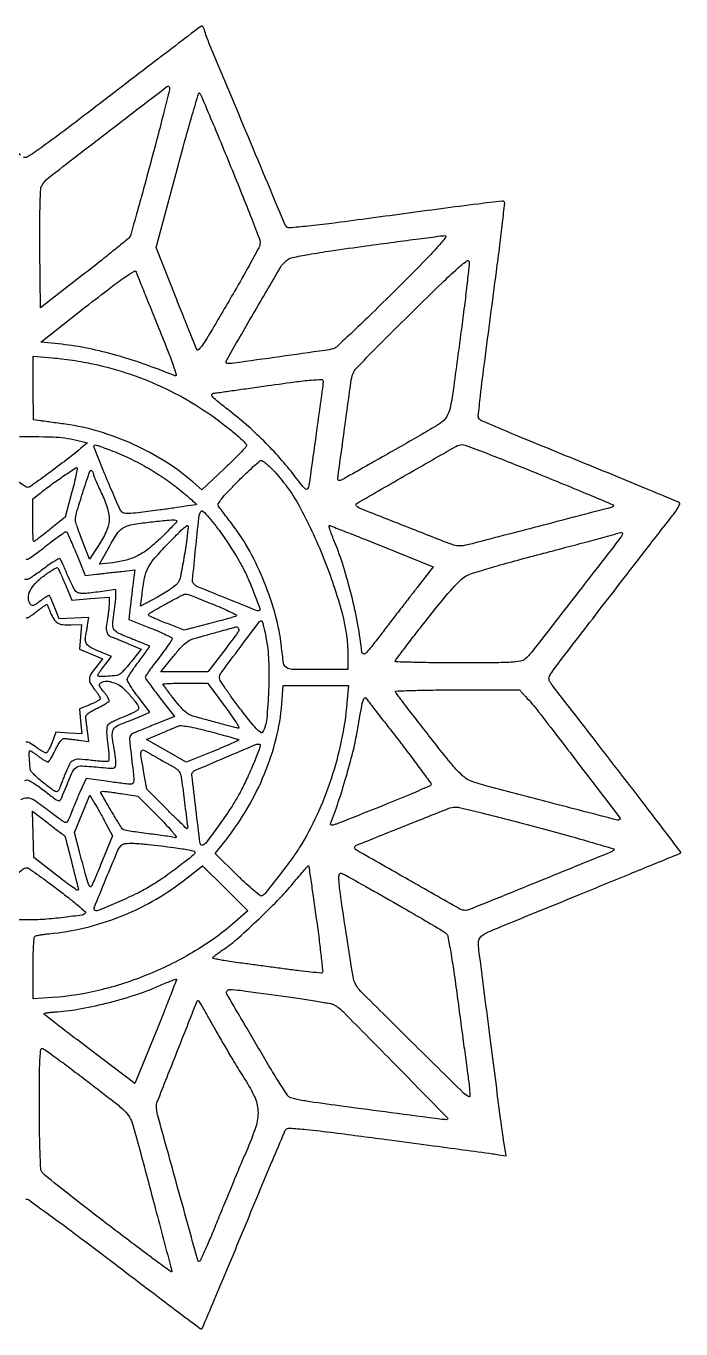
# Model space of a CAD drawing. Extents: x 6 to 587, y 136 to 715.
# Drawn here: x 296 to 587, y 136 to 715 of the extents above; entities that cross this region are included whole.
import ezdxf

# ---------------------------------------------------------------- set-up
doc = ezdxf.new("R2010")
doc.units = 0

msp = doc.modelspace()

# ---------------------------------------------------------------- linework, layer by layer
for points in [[(295.980878, 193.668372, -0.218026), (297.075966, 193.450477, -0.000762), (308.181153, 185.399918, -0.003836), (320.748632, 176.111781, -0.002373), (335.380493, 165.014376, 0.000775), (349.951046, 153.889943, 0.001272), (362.324451, 144.522973, 0.000107), (373.437814, 136.158031, 0.162664), (373.910719, 136, 0.3004), (374.276652, 136.24166, 0.00017), (379.634884, 148.804183, 0.001976), (385.56536, 162.87545, 0.001194), (392.484849, 179.588709, -0.000866), (399.431175, 196.397984, -0.00137), (405.451034, 210.782713, -0.0003), (410.780307, 223.398758, -0.060868), (411.454623, 224.571385, -0.255071), (412.974025, 225.264265, -0.00682), (420.565097, 224.615325, -0.007169), (432.74746, 223.229649, -0.00104), (457.5, 220.0017, -0.000288), (474.989891, 217.673603, -0.000429), (490.276837, 215.616424, -0.000177), (503.375988, 213.837485, -0.009288), (505.889231, 213.447591), (509.278462, 212.857134), (508.675764, 216.678567, -0.006788), (506.831912, 229.498151, -0.000481), (502.206973, 265.343784, -0.000129), (497.223525, 304.342305, -0.031721), (497, 307.862101, -0.148698), (497.564013, 309.716671, -0.111208), (499.12293, 311.194868, -0.034827), (502.601088, 312.951578, -0.002699), (512.25, 316.947964, 0.000215), (541.892756, 329.053218, 0.000413), (565.63238, 338.782588, 0.000026), (586.340085, 347.290629, 0.071949), (586.860852, 347.598236, 0.405983), (586.893789, 347.866213, 0.000099), (578.784703, 358.550798, 0.001563), (569.709886, 370.425709, 0.000937), (558.860852, 384.476131, -0.000244), (547.891883, 398.641242, -0.000377), (538.429013, 410.892803, -0.000112), (530.214303, 421.549891, -0.011905), (529.131532, 423.026668, -0.04806), (528.475161, 424.192417, -0.127264), (528.320527, 425.129221, -0.099351), (528.626711, 426.164214, -0.02276), (529.555294, 427.744722, -0.019729), (531.742416, 430.833316, -0.000137), (551.430253, 456.4173, -0.00061), (569.948979, 480.407817, -0.001638), (583.202872, 497.419249, 0.01605), (584.625471, 499.357909, 0.02563), (585.698683, 501.109502, 0.023167), (586.392171, 502.537334, 0.315123), (586.280751, 503.07393, 0.090299), (585.573913, 503.532402, 0.000173), (572.95122, 508.794237, 0.001245), (558.73303, 514.67387, 0.000771), (542, 521.514582, -0.000959), (525.253565, 528.368116, -0.001536), (510.991065, 534.288358, -0.000264), (498.398886, 539.568515, -0.089289), (497.522774, 540.137128, -0.232395), (496.942143, 541.678207, -0.004211), (497.885125, 550.644341, -0.004164), (499.760964, 566.002589, -0.000344), (505.000732, 605.909272, 0.001808), (506.501704, 617.60606, 0.002949), (507.680611, 627.540869, 0.000441), (508.664386, 636.340746, 0.227783), (508.486964, 636.846369, 0.229627), (507.498094, 637.189475, 0.001144), (496.76209, 635.897704, 0.002748), (480.454382, 633.806636, 0.000397), (447.206807, 629.330743, -0.00209), (431.921585, 627.32567, -0.005871), (421.20256, 626.092822, -0.002463), (413.020345, 625.289678, -0.223177), (411.909591, 625.690409, -0.097522), (410.88519, 627.217177, -0.000084), (393.722331, 668.22527, -0.000284), (377.315152, 707.508983, -0.027296), (375.281177, 713.25, 0.031404), (375.037808, 713.919416, 0.042851), (374.731802, 714.483392, 0.049572), (374.411943, 714.877441, 0.203639), (374.133369, 714.991333, 0.160067), (373.672529, 714.832904, 0.000098), (362.398028, 706.284001, 0.001204), (349.851766, 696.719259, 0.000733), (335.072684, 685.361522, -0.001272), (314.184704, 669.344893, -0.008303), (303.535902, 661.498726, -0.00808), (296.746402, 656.831407, -0.294151), (294.93864, 656.806247, -0.023323)], [(293.656754, 657.692457, -0.000154), (282.836131, 665.949675, -0.000615)], [(295.910015, 478.172837, 0.129847), (296.5, 478.012835, 0.153163), (297.15212, 478.212694, 0.004422), (299.55625, 479.893675, 0.008546), (302.361942, 481.965795, 0.005736), (305.5, 484.424929, -0.008284), (308.61118, 486.837514, -0.013628), (311.329389, 488.760774, -0.007235), (313.616434, 490.239797, -0.362932), (314.110685, 490.1718, -0.078479), (314.467364, 489.628749, -0.002003), (315.667076, 486.945875, -0.004221), (317.039564, 483.771168, -0.002863), (318.551479, 480.133306), (322.381587, 470.766611), (327.440793, 471.395329, -0.00129), (329.801498, 471.682514, -0.00067), (332.749368, 472.029405, -0.000666), (335.777752, 472.377565, -0.001015), (338.40812, 472.671007), (344.31624, 473.317966), (343.646097, 467.908983, 0.001128), (343.344998, 465.432948, 0.000644), (342.991971, 462.441469, 0.000643), (342.644563, 459.431013, 0.001068), (342.360337, 456.891761), (341.744721, 451.283521), (351.372361, 447.472975, -0.007413), (355.062829, 445.948652, -0.011749), (358.171881, 444.522694, -0.00576), (360.716405, 443.246007, -0.280594), (361, 442.780448, -0.149336), (360.821905, 442.197456, -0.003744), (359.2375, 439.883768, -0.007719), (357.299263, 437.188092, -0.005146), (355, 434.157937, 0.004544), (352.700583, 431.135151, 0.0069), (350.7625, 428.462587, 0.003022), (349.161614, 426.160228, 0.151528), (349, 425.639191, 0.153576), (349.164908, 425.11496, 0.002658), (350.911622, 422.641467, 0.006468), (353.013586, 419.777304, 0.004229), (355.507649, 416.526989), (362.015298, 408.193004), (354.257649, 405.052004, 0.0003), (351.112671, 403.776435, 0.000333), (348.078, 402.541125, 0.000308), (345.490925, 401.484147, 0.001743), (344.114267, 400.915097, 0.063885), (342.78993, 400.151462, 0.165339), (342.182338, 399.248775, 0.085547), (342.043699, 397.778966, 0.009823), (342.364267, 394.459595, -0.000725), (343.761673, 382.305518, -0.027872), (343.918384, 379.573253, -0.200095), (343.468309, 378.488858, -0.207206), (342.389903, 378.065883, -0.019813), (341.208428, 378.154028, -0.00206), (338.443187, 378.482436, -0.002556), (335.151389, 378.904235, -0.002043), (331.60818, 379.39142), (322.716359, 380.651074), (319.988272, 374.575537, 0.004149), (318.846233, 371.974642, 0.003423), (317.670585, 369.183127, 0.003456), (316.626854, 366.606297, 0.009219), (315.929204, 364.75, -0.020288), (315.352719, 363.313465, -0.02938), (314.72034, 362.101562, -0.029093), (314.114999, 361.212649, -0.232765), (313.682958, 361, -0.146172), (313.094735, 361.175718, -0.005443), (311.155591, 362.47819, -0.009462), (308.884326, 364.104023, -0.006468), (306.36442, 366.032137, 0.013922), (299.834204, 370.876157, 0.142768), (296.682118, 371.944434, 0.158877), (293.60035, 371.08497, 0.01839)], [(295.519019, 379.768566, -0.123008), (296.445511, 380, -0.129303), (297.388557, 379.751975, -0.012007), (299.474508, 378.506205, -0.014819), (301.918895, 376.862385, -0.011102), (304.513803, 374.914742, 0.00369), (308.824898, 371.577947, 0.074032), (310.276216, 370.778454, 0.299549), (311.155535, 370.980973, 0.096034), (311.91574, 372.164742, -0.004911), (316.32894, 382.925262, -0.129143), (318.216287, 385.377812, -0.18013), (320.908241, 386.215258, -0.011564), (329.25, 385.563588, 0.004887), (333.676334, 385.158262, 0.08363), (335.124469, 385.282128, 0.257501), (335.780595, 385.901077, 0.07778), (336, 387.302958, 0.025354), (335.935096, 388.582089, 0.00704), (335.703606, 390.577834, 0.007088), (335.377254, 392.832715, 0.007378), (334.990998, 395.047467, -0.024416), (334.36695, 399.521178, -0.112277), (334.714115, 402.09951, -0.159633), (336.063283, 403.788348, -0.065437), (338.737611, 405.078419, 0.008989), (340.440085, 405.674431, 0.004477), (342.575506, 406.487198, 0.004442), (344.773184, 407.368851, 0.006517), (346.688409, 408.186367), (350.997151, 410.092329), (345.998576, 416.695296, -0.008736), (344.083792, 419.318673, -0.01214), (342.468332, 421.737901, -0.008687), (341.215598, 423.794496, -0.133213), (341, 424.58936, -0.134785), (341.218261, 425.384314, -0.008646), (342.494614, 427.451225, -0.012147), (344.13897, 429.881887, -0.008719), (346.088048, 432.518847, 0.004943), (348.014662, 435.084644, 0.008199), (349.58218, 437.290652, 0.002681), (350.873095, 439.193769, 0.382877), (350.838048, 439.441293, 0.076408), (350.555581, 439.613043, 0.000901), (348.543052, 440.444976, 0.002703), (346.20729, 441.390872, 0.00176), (343.5, 442.459201, -0.011607), (337.33464, 445.033573, -0.124987), (335.227286, 446.694387, -0.177229), (334.526968, 448.927815, -0.028844), (335.009302, 453.520621, 0.006024), (335.384541, 455.999061, 0.005912), (335.702503, 458.501387, 0.005831), (335.929756, 460.702006, 0.022253), (335.994208, 462.079846), (336, 464.659692), (327.965308, 463.494971, -0.008584), (324.119558, 463.004732, -0.025293), (321.458934, 462.84744, -0.03592), (319.610661, 462.964657, -0.13293), (318.543586, 463.415125, -0.091772), (317.856812, 464.19187, -0.012426), (316.779383, 466.090693, -0.013975), (315.609828, 468.43172, -0.011371), (314.485532, 471, 0.004619), (313.413397, 473.542004, 0.00639), (312.40162, 475.800683, 0.004164), (311.514798, 477.673429, 0.07615), (311.142164, 478.21509, 0.338509), (310.620485, 478.301096, 0.012687), (308.782835, 477.261627, 0.01833), (306.562365, 475.816951, 0.011297), (304.054549, 473.96509, -0.009388), (301.499481, 472.063216, -0.012925), (299.129813, 470.458495, -0.009589), (297.113726, 469.221788, -0.133548), (296.298171, 469, -0.135007), (295.48446, 469.223793, -0.009732)], [(295.999617, 452.11383, 0.124284), (296.450487, 452, 0.13874), (296.91896, 452.132543, 0.008628), (298.145821, 452.916662, 0.012236), (299.587438, 453.925138, 0.00874), (301.15221, 455.120552, -0.008681), (302.68315, 456.290408, -0.014434), (304.017479, 457.215593, -0.008089), (305.13239, 457.916482, -0.383991), (305.373525, 457.870552, -0.056838), (305.534636, 457.59918, -0.002919), (305.948243, 456.663902, -0.004616), (306.424121, 455.542415, -0.00333), (306.934998, 454.283156, 0.045782), (308.397253, 451.406268, 0.116372), (310.056486, 449.773538, 0.108678), (312.345297, 448.991761, 0.03702), (315.87509, 448.855346), (320.666613, 449.024936), (320.215968, 443.590744), (319.765322, 438.156552), (324.87259, 435.959464), (329.979858, 433.762377), (326.989929, 429.987284, 0.029171), (324.831374, 426.908891, 0.126487), (324.174222, 424.796208, 0.145394), (324.662207, 422.792044, 0.043002), (326.5, 420.182369, -0.015615), (327.457237, 418.969844, -0.019448), (328.265625, 417.783556, -0.01804), (328.859403, 416.754146, -0.122386), (329, 416.188352, -0.236615), (328.752136, 415.693905, -0.024669), (327.64219, 414.947351, -0.026432), (326.148525, 414.150798, -0.018067), (324.377667, 413.40013), (319.755334, 411.634845), (320.262307, 406.067423), (320.769279, 400.5), (315.051212, 400.830423), (309.333144, 401.160846), (307.583864, 396.580423, -0.017539), (306.842165, 394.82557, -0.02577), (306.059381, 393.345499, -0.023674), (305.327841, 392.241868, -0.238922), (304.85057, 392, -0.118149), (304.289884, 392.134364, -0.015029), (303.192795, 392.734375, -0.016929), (301.915978, 393.542687, -0.013343), (300.588887, 394.5, 0.031044), (297.806883, 396.360833, 0.14551), (295.956284, 396.810715, 0.131863)]]:
    msp.add_lwpolyline(points, format="xyb")
for points in [[(351.428859, 654.451259, -0.000902), (348.070394, 642.120121, -0.001419), (345.137406, 631.545033, -0.000335), (342.535201, 622.288828, -0.058165), (342.144294, 621.340341, -0.094633), (341.506897, 620.577157, -0.000935), (335.961136, 616.052051, -0.003032), (329.520562, 610.881393, -0.001956), (322, 604.966106), (302.5, 589.75153), (302.233329, 615.910356, -0.002834), (302.181472, 627.369264, -0.00676), (302.306266, 635.879534, -0.004685), (302.548038, 642.314889, -0.111579), (303.026581, 644.049668, -0.10527), (305.996179, 647.566983, -0.00107), (331.882647, 667.563413, -0.000498), (358.6571, 688.112023, -0.549043), (359.784565, 687.699669, -0.1154), (359.770649, 686.693301, -0.000651), (357.44746, 677.397874, -0.00274), (354.72036, 666.792607, -0.001733)], [(386.931632, 652.654436, -0.002124), (391.940257, 640.300035, -0.003263), (396.161167, 629.557643, -0.001109), (399.722819, 620.254908, -0.091107), (400, 618.74636, -0.122426), (399.441195, 616.498347, -0.004255), (395.122651, 608.513542, -0.005595), (388.6826, 597.147112, -0.001489), (378.160608, 579.17473, -0.008108), (375.752276, 575.23647, -0.023222), (373.910967, 572.610353, -0.032283), (372.56482, 571.083177, -0.507083), (371.978211, 571.17473, -0.023097), (371.509023, 572.194561, -0.000312), (368.92304, 578.587539, -0.000887), (365.944204, 586.002832, -0.000583), (362.5403, 594.548808), (353.787927, 616.597616), (363.102305, 651.290467, -0.002325), (366.726294, 664.542163, -0.003966), (369.89305, 675.574431, -0.000736), (372.737189, 685.142567, -0.572007), (373.139972, 685.241659, -0.093086), (373.585607, 684.572076, -0.000305), (377.48963, 675.363228, -0.001685), (381.869699, 664.91596, -0.001053)], [(459.563425, 597.063463, -0.003102), (449.852082, 587.466127, -0.004764), (441.313284, 579.289075, -0.00174), (433.888359, 572.361598, -0.126003), (432.431535, 571.572172, -0.026256), (428.89892, 570.880302, -0.000422), (408.778095, 568.043621, -0.000329), (388.349376, 565.194833, -0.034488), (385.528099, 565, -0.575962), (384.892101, 566.096298, -0.001169), (397.04624, 587.237137, -0.002381), (408.882191, 607.490419, -0.101492), (412.217501, 611.173263, -0.10833), (414.415311, 612.146238, -0.006656), (421.488857, 613.489308, -0.007303), (431.635392, 615.123842, -0.002241), (447, 617.298963, -0.000611), (459.634821, 619.014172, -0.000913), (470.685297, 620.48001, -0.000377), (480.156814, 621.711545, -0.019682), (481.992499, 621.8757, -0.642502), (482.42021, 621.05103, -0.01782), (479.002639, 616.988249, -0.01077), (472.501565, 610.100619, -0.001756)], [(489.555935, 581.347363, -0.000839), (485.758235, 553.053043, -0.020311), (484.365909, 545.211115, -0.081988), (482.790169, 541.265342, -0.114631), (480.15099, 538.553513, -0.012105), (472.688253, 534.013932, -0.001374), (455.537155, 524.20425, -0.000193), (436.340521, 513.304294, -0.129727), (435.187433, 513, -0.453555), (434.513623, 513.76952, -0.00058), (437.538968, 536.281015, -0.00158), (440.516871, 557.737001, -0.087806), (441.772989, 561.575826, -0.069986), (442.791504, 562.969401, -0.001052), (449.838109, 570.193075, -0.002823), (458.096574, 578.528837, -0.001859), (467.685849, 588.028267, -0.00179), (480.76656, 600.798595, -0.011053), (487.659805, 607.190852, -0.015686), (491.86338, 610.690231, -0.57579), (492.806792, 610.31124, -0.062734), (492.8359, 608.750247, -0.001278), (491.978405, 600.930039, -0.00299), (490.89701, 591.788776, -0.002004)], [(345, 605.634103, 0.095566), (345.054983, 605.349057, 0.000076), (347.779355, 598.552943, 0.000842), (350.834028, 590.973201, 0.000515), (354.461633, 582.041837, -0.002701), (358.880275, 571.02502, -0.011152), (361.367137, 564.290411, -0.012731), (362.727792, 559.983058, -0.627742), (362.211633, 559.52098, 0.013543), (348.0917, 564.898451, 0.01718), (334.770653, 569.054813, 0.018645), (322.24766, 571.997565, 0.023892), (310.533185, 573.717022), (302.56637, 574.5), (322.533185, 590.179194, -0.002585), (333.810214, 598.940758, -0.013199), (340.228884, 603.610434, -0.019168), (344.176168, 606.108483, -0.578116)], [(325.752292, 564.883395, -0.02861), (342.494071, 560.260716, -0.030555), (358.223505, 553.837298, -0.030476), (373.089129, 545.527425, -0.028161), (387.25, 535.268177, -0.009626), (389.834421, 533.080174, -0.014193), (392.009309, 531.053407, -0.009372), (393.717732, 529.303868, -0.197083), (393.97318, 528.636541, -0.182758), (393.682088, 527.918438, -0.003931), (391.037795, 525.10553, -0.00851), (387.824961, 521.853872, -0.005575), (384.018043, 518.212072), (374.089726, 508.924144), (370.294863, 512.266401, 0.040654), (358.119425, 521.346772, 0.033253), (343.807275, 529.037027, 0.033161), (328.553123, 534.783584, 0.039704), (313.559366, 538.051778, -0.000226), (310.246976, 538.504042, -0.000231), (306.958784, 538.956062, -0.000224), (304.103363, 539.351234, -0.000965), (302.406709, 539.590151), (299.313417, 540.031829), (299.242093, 554.146506), (299.170769, 568.261183), (307.835385, 567.568956, -0.011133), (311.819626, 567.161198, -0.006132), (316.67263, 566.494529, -0.00611), (321.580485, 565.697451, -0.009744)], [(427.991088, 557.25, -0.031268), (427.81708, 554.915425, -0.000192), (424.913187, 533.898241, -0.000256), (422.033727, 513.194861, -0.023041), (421.465894, 510.156902, -0.142913), (420.945567, 509.236978, -0.368779), (420.240083, 509.190684, -0.065839), (419.033595, 510.366611, -0.004497), (416.105612, 514.156902, 0.017506), (409.720293, 521.992637, 0.015543), (402.55234, 529.689207, 0.015449), (394.870148, 536.975681, 0.016685), (386.942243, 543.581835, -0.003788), (381.377265, 547.980884, -0.033591), (379.076673, 550.096963, -0.177453), (378.611889, 551.170022, -0.394582), (379.133976, 551.797266, 0.003591), (380.783611, 552.016573, 0.000149), (386.679981, 552.845384, 0.000258), (393.665912, 553.833146, 0.000183), (401.5, 554.947888, -0.00201), (415.413457, 556.875841, -0.011747), (422.758381, 557.688372, -0.013698), (427.270601, 557.956211, -0.427094)], [(318.460903, 530.949068), (323.421806, 529.748068), (320.460903, 527.352605, -0.006097), (312.927321, 521.408223, -0.00612), (305.260166, 515.656729, -0.001962), (298.043988, 510.42365, -0.158136), (296.7355, 510.004748, -0.139953), (295.947837, 510.232903, -0.00609), (293.512928, 511.801252, -0.009952), (290.654824, 513.77471, -0.006897), (287.5, 516.113838, 0.000133), (284.090953, 518.713648, 0.000111), (280.462557, 521.477937, 0.000112), (277.137386, 524.008875, 0.000303), (274.776789, 525.802545, -0.010608), (272.999946, 527.211346, -0.017949), (271.58142, 528.474403, -0.01243), (270.526962, 529.534872, -0.406123), (270.531532, 529.864866, -0.184085), (274.941418, 531.841099, -0.008648), (291.516582, 532.503018, -0.014586), (307.940702, 532.395384, -0.050493)], [(333.517556, 526.529613, -0.019882), (341.604305, 523.11293, -0.019329), (349.472257, 519.035117, -0.019525), (356.920573, 514.408206, -0.021426), (363.750246, 509.347011, -0.003372), (366.894383, 506.766045, -0.005653), (369.497215, 504.549598, -0.001289), (371.722421, 502.600779, -0.432949), (371.728942, 502.395608, -0.159747), (371.469475, 502.264271, -0.000323), (366.885742, 501.566271, -0.002203), (361.713032, 500.805309, -0.00136), (355.62278, 499.953659, -0.003066), (346.950886, 498.819169, -0.019104), (342.487173, 498.435471, -0.03578), (339.837684, 498.499029, -0.186815), (338.556445, 499.14163, -0.081266), (337.541664, 500.709718, -0.001634), (333.771173, 509.410516, -0.004254), (329.859305, 518.737112, -0.00482), (326.269927, 527.75, -0.192873), (326.279201, 528.542036, -0.349478), (326.813939, 528.838066, -0.04581), (328.471503, 528.400001, -0.002517)], [(524.234933, 515.76436, -0.001399), (536.787443, 510.637089, -0.00231), (547.358405, 506.227433, -0.000235), (556.765377, 502.247001, -0.294021), (556.984933, 501.924773, -0.348434), (556.44174, 501.201826, -0.000142), (523.68336, 492.642043, -0.000512), (492.183142, 484.455014, -0.066414), (488.201366, 483.972387, -0.090071), (485.259602, 484.543241, -0.000894), (465.227163, 492.384956, -0.00084), (445.152959, 500.323397, -0.096694), (442.786235, 501.843898, -0.499608), (442.906226, 502.841453, -0.000507), (465.223399, 515.720502, -0.000975), (487.025339, 528.216219, -0.127955), (489.978457, 529.01436, -0.094288), (491.118542, 528.808568, -0.000615), (500.668933, 525.128097, -0.002433), (511.577372, 520.847717, -0.001548)], [(405.668147, 517.75, -0.066891), (417.182381, 502.02304, -0.029299), (428.203678, 478.600401, -0.029309), (436.420171, 454.022136, -0.0661), (439, 434.592916), (439, 429), (425.019052, 429, -0.004691), (414.257623, 429.100974, -0.144664), (411.731895, 429.899187, -0.208779), (410.454095, 431.911656, -0.011448), (409.452935, 439.5, 0.03964), (406.875482, 453.083505, 0.028972), (401.975198, 467.641808, 0.028871), (395.395138, 481.606437, 0.038174), (387.758258, 493.407059, -0.000222), (385.672263, 496.149671, -0.000284), (383.754033, 498.677015, -0.000219), (382.147797, 500.797717, -0.002426), (381.51079, 501.648061, -0.296694), (381.444626, 502.727104, -0.037049), (382.814141, 504.773992, -0.024079), (385.408367, 507.780749, -0.005822), (389.99104, 512.491002, -0.005235), (393.697047, 516.135366, -0.008025), (396.990674, 519.206732, -0.003537), (399.839963, 521.743148, -0.182046), (400.522042, 522, -0.160683), (401.133387, 521.798327, -0.013258), (402.471596, 520.751562, -0.016674), (404.026227, 519.377946, -0.012061)], [(316.304963, 507.464782), (313.5, 496.706156), (306.803382, 491.353078, -0.003765), (304.19673, 489.301377, -0.005822), (301.91134, 487.572467, -0.002139), (299.929019, 486.121872, -0.158162), (299.553382, 486, -0.393262), (299.330049, 486.207793, -0.003339), (299.162556, 488.765941, -0.009167), (299.039782, 491.805526, -0.005509), (299, 495.415971), (299, 504.831941), (302.75, 507.786316, -0.009604), (307.652555, 511.498358, -0.008294), (312.937196, 515.209829, -0.002119), (318.095276, 518.674303, -0.357288), (318.721265, 518.612068, -0.253021), (318.827153, 518.256919, -0.001894), (318.171799, 515.17723, -0.006404), (317.352241, 511.617183, -0.003991)], [(326, 515.862851, 0.096274), (326.13219, 515.182687, 0.00419), (327.062688, 512.933681, 0.006992), (328.231691, 510.277945, 0.004919), (329.617663, 507.322306, -0.037145), (332.259886, 500.59124, -0.090011), (332.898239, 495.308959, -0.092255), (331.635113, 490.219361, -0.040401), (328.240932, 484.12294), (324.166748, 478.021801), (321.083374, 486.096338, -0.004402), (319.901784, 489.274273, -0.006125), (318.904056, 492.141071, -0.003899), (318.116243, 494.559859, -0.07568), (317.994262, 495.335438, -0.074066), (318.476337, 498.685112, -0.005363), (321.260198, 507.636248, -0.002026), (324.374142, 517.150611, -0.484295), (325.12437, 517.423135, -0.07357), (325.459383, 517.1407, -0.053067), (325.742784, 516.74157, -0.053172), (325.93526, 516.292788, -0.074868)], [(384.882735, 486.5, -0.008167), (386.936419, 483.420426, -0.006042), (389.110244, 479.95103, -0.006109), (391.084374, 476.623279, -0.013637), (392.484509, 474.035422, -0.015241), (395.018485, 468.627496, -0.010675), (397.554075, 462.394552, -0.003562), (399.850192, 456.255059, -0.291934), (399.641005, 455.307671, -0.300257), (398.735851, 455.12229, -0.000682), (385.38186, 460.498466, -0.001579), (372.58854, 465.716288, -0.097278), (370.546426, 467.066994, -0.225064), (370.005889, 468.549026, -0.001464), (371.372361, 482.747492, -0.002679), (372.801362, 496.407611, -0.101958), (373.746958, 499.331327, -0.495054), (374.622429, 499.450606, -0.01802), (377.274549, 496.608352, -0.0191), (380.690985, 492.353832, -0.008476)], [(363, 495.008895, -0.187596), (362.856371, 494.639551, -0.002115), (361.017187, 492.649386, -0.006164), (358.837286, 490.36751, -0.003936), (356.25, 487.766464, -0.026536), (350.846179, 482.958455, -0.048707), (345.911987, 479.748797, -0.052781), (340.732834, 477.716606, -0.037646), (334.614206, 476.519569), (328.728412, 475.822155), (332.489167, 482.661077, -0.015511), (336.33918, 489.175265, -0.101849), (338.959448, 491.889371, -0.104596), (342.409548, 493.313828, -0.016773), (349.657179, 494.406073, -0.002238), (356.936027, 495.221489, -0.015485), (360.516454, 495.494547, -0.026175), (362.556249, 495.479881, -0.396884)], [(367.990951, 492.75, -0.025935), (367.483194, 486.997511, -0.008571), (366.156426, 478.618391, -0.00501), (364.593816, 470.231248, -0.096756), (363.599262, 467.791837, -0.076338), (362.514666, 466.585775, -0.015905), (360.249324, 464.848636, -0.016349), (357.462307, 462.983844, -0.0148), (354.466696, 461.239142), (346.951698, 457.155167), (347.583294, 462.327583, -0.015521), (348.733311, 469.807804, -0.067892), (350.13414, 474.046845, -0.063784), (352.657716, 477.880783, -0.012705), (358.168103, 483.977368, -0.003844), (362.857475, 488.832481, -0.016525), (365.764361, 491.606573, -0.030166), (367.529867, 493.001479, -0.618391)], [(454.169486, 483.818358), (476.838973, 474.628511), (469.800871, 465.564255, 0.000645), (466.489853, 461.288675, 0.000319), (462.294742, 455.849824, 0.000316), (457.949334, 450.201297, 0.000463), (454.131385, 445.222379, -0.002715), (448.926583, 438.497853, -0.036423), (446.831569, 436.189243, -0.273363), (445.831382, 435.957836, -0.298249), (445.207067, 436.722379, 0.019446), (443.44047, 448.908848, 0.014816), (440.596334, 462.092341, 0.014971), (437.03424, 474.861315, 0.022287), (433.094388, 485.771106, -0.007716), (432.000659, 488.54409, -0.013483), (431.19274, 490.877717, -0.007725), (430.627515, 492.765776, -0.495544), (430.806716, 493.004102, -0.09514), (431.336876, 492.90555, -0.000277), (437.955509, 490.307482, -0.001621), (445.428993, 487.341057, -0.001011)], [(561, 489.475843, -0.166224), (560.590851, 488.279133, -0.000123), (540.201327, 461.959684, -0.000375), (520.508842, 436.592259, -0.049601), (517.807488, 433.75, -0.136198), (515.703341, 432.756944, -0.027958), (511.583536, 432.283876, -0.013107), (504.303066, 432.04926, -0.001501), (487.889216, 432, -0.00252), (477.199411, 432.053883, -0.004216), (468.210867, 432.220312, -0.000718), (460.335972, 432.443874, -0.429988), (460.062673, 432.75, -0.1414), (460.265061, 433.280743, -0.000565), (464.142877, 438.420313, -0.002782), (468.593215, 444.237298, -0.00174), (473.864719, 451, -0.004639), (480.407892, 459.17679, -0.012194), (485.294527, 464.878924, -0.015343), (489.029321, 468.780165, -0.069648), (491.552045, 470.648417, -0.049803), (494.312723, 471.811854, -0.003063), (502.859038, 474.391952, -0.004527), (513.104135, 477.315964, -0.003336), (524.5, 480.375438, 0.000459), (535.82877, 483.347115, 0.000659), (545.8625, 486.003078, 0.000349), (554.356604, 488.269822, 0.010315), (556.5, 488.891068, -0.005664), (558.907421, 489.61318, -0.037733), (560.132617, 489.867483, -0.111927), (560.75884, 489.808634, -0.324238)], [(313.525613, 466.67537), (316.363474, 459.850739), (324.681737, 460.543646), (333, 461.236554), (332.956449, 458.368277, -0.017292), (332.887688, 456.987664, -0.007612), (332.705863, 455.167556, -0.007523), (332.454347, 453.241292, -0.010017), (332.164547, 451.5, 0.024463), (331.686742, 448.009278, 0.08694), (331.880703, 445.768073, 0.140705), (332.743934, 444.32585, 0.112786), (334.314275, 443.411548, -0.016212), (335.492648, 443.001265, -0.003865), (337.424289, 442.240475, -0.003969), (339.630477, 441.331374, -0.003914), (341.832239, 440.383219), (347.164478, 438.037318), (343.383397, 433.268659, -0.005834), (341.82636, 431.351327, -0.006439), (340.274649, 429.533606, -0.006026), (338.911885, 428.015548, -0.032493), (338.110028, 427.25, -0.13716), (336.326281, 426.443444, -0.022112), (332.497135, 426.028975, -0.01721), (328.684833, 425.917673, -0.412683), (328, 426.606096, -0.14416), (328.112841, 426.989336, -0.006539), (328.878292, 428.143084, -0.01048), (329.844394, 429.496896, -0.007272), (330.989929, 430.987284), (333.979858, 434.762377), (328.739929, 437.006701, -0.016091), (325.023022, 438.742275, -0.083615), (323.207881, 440.082119, -0.148993), (322.459637, 441.546893, -0.092632), (322.475734, 443.491692, 0.003091), (322.664488, 444.490198, 0.001181), (322.91542, 445.882696, 0.001169), (323.180831, 447.396258, 0.001435), (323.421345, 448.811104), (323.974442, 452.122208), (317.390365, 451.811104), (310.806288, 451.5), (308.822838, 456.496973, 0.003808), (308.034382, 458.440067, 0.005532), (307.306736, 460.141375, 0.00293), (306.66807, 461.567397, 0.089856), (306.446911, 461.886422, 0.328371), (306.147061, 461.931999, 0.012514), (305.101756, 461.349028, 0.01818), (303.840801, 460.540578, 0.011282), (302.418797, 459.505861, -0.013472), (300.481451, 458.109096, -0.074885), (299.328859, 457.554849, -0.17288), (298.537522, 457.589405, -0.156308), (297.906892, 458.116412, -0.142682), (297.097248, 460.92025, -0.114339), (297.816756, 463.992852, -0.079539), (300.173846, 467.319368, -0.036043), (304.186308, 470.863772, -0.012989), (306.263065, 472.363726, -0.02114), (308.108564, 473.513724, -0.016492), (309.619309, 474.304084, -0.341324), (310.089416, 474.204461, -0.06608), (310.432104, 473.672343, -0.003007), (311.345613, 471.7022, -0.004978), (312.394921, 469.341094, -0.003542)], [(379.696962, 457.789276, -0.006346), (383.578756, 456.150989, -0.010736), (386.781915, 454.668256, -0.004629), (389.395121, 453.359662, -0.437862), (389.496815, 452.994846, -0.181634), (389.076897, 452.670376, -0.002381), (385.855693, 451.695931, -0.006488), (382.072868, 450.624448, -0.004169), (377.659147, 449.47529), (366.218586, 446.598268), (358.859293, 449.435663, -0.004144), (355.985083, 450.571275, -0.005817), (353.440014, 451.635934, -0.003576), (351.321176, 452.569436, -0.075781), (350.745011, 452.941518, -0.510938), (350.855724, 454.060636, -0.006114), (358.293219, 458.272183, -0.007345), (365.809649, 462.265164, -0.200629), (368, 462.435544, -0.014126), (369.003363, 462.073126, -0.000809), (372.054732, 460.866774, -0.001235), (375.681757, 459.415667, -0.000906)], [(384.45093, 438), (376.785747, 428), (366.349772, 428), (355.913796, 428), (361.561056, 434.989503, -0.011454), (364.666837, 438.658284, -0.039166), (366.915804, 440.826483, -0.0568), (368.981117, 442.165913, -0.052157), (371.354157, 443.052764, 0.002728), (373.394483, 443.593096, 0.001082), (376.191534, 444.356679, 0.00107), (379.207735, 445.194054, 0.001343), (382, 445.983793, -0.007766), (389.295631, 447.946369, -0.399469), (390.467294, 447.286609, -0.238144), (390.178796, 445.603141, -0.004172)], [(402.617672, 443.262239, -0.038759), (403.782124, 433.065394, -0.018135), (403.781572, 419.768555, -0.015039), (402.939788, 407.106869, -0.103806), (401.089627, 401.195671, -0.460877), (400.28026, 401.034243, -0.035618), (398.421685, 402.724702, -0.021521), (395.605859, 405.944983, -0.004945), (391.146586, 411.625126, -0.00673), (387.646451, 416.304483, -0.009756), (384.69377, 420.535916, -0.005845), (382.340453, 424.143218, -0.141653), (382.006222, 425.284375, -0.16043), (382.744268, 427.551967, -0.002412), (391.131304, 438.87242, -0.001512), (399.815451, 450.403579, -0.4549), (400.858268, 450.475066, -0.133781), (401.078157, 450.0905, -0.003544), (401.56096, 448.17043, -0.007189), (402.083476, 445.886168, -0.004829)], [(335.890144, 422.888451, -0.101272), (338.534132, 421.313313, -0.025314), (342.091059, 417.725252, -0.022541), (345.251086, 413.859993, -0.16145), (346, 411.601106, -0.252913), (345.703036, 411.051572, -0.018018), (344.164062, 410.120909, -0.021908), (342.144899, 409.110312, -0.014549), (339.75, 408.12267, 0.011721), (337.278899, 407.119919, 0.014382), (335.023047, 406.064267, 0.012855), (333.191986, 405.082517, 0.093402), (332.434842, 404.439419, 0.13283), (332.00111, 403.458409, 0.034899), (331.858402, 401.730575, 0.026277), (331.95464, 399.320195, 0.010525), (332.328675, 396.038824, -0.009119), (332.65111, 393.27913, -0.01356), (332.823544, 390.852984, -0.008581), (332.877034, 388.848116, -0.201386), (332.666667, 388.333333, -0.201386), (332.151884, 388.122966, -0.008581), (330.147016, 388.176456, -0.01356), (327.72087, 388.34889, -0.009119), (324.961176, 388.671325, 0.018755), (319.637879, 389.189538, 0.130823), (317.099447, 388.673303, 0.15602), (315.376463, 387.001428, 0.030049), (313.537322, 383, 0.000098), (312.802191, 381.107744, 0.000088), (312.039869, 379.143326, 0.000088), (311.355707, 377.378472, 0.000275), (310.895996, 376.190047, -0.086594), (310.175752, 374.992038, -0.303825), (309.350236, 374.7664, -0.079397), (308.000291, 375.471897, -0.003955), (304.001957, 378.498494, -0.015568), (301.695097, 380.39077, -0.020746), (299.729886, 382.257133, -0.018521), (298.250557, 383.901322, -0.158543), (297.887018, 384.808447, 0.001031), (297.827263, 385.676183, 0.000335), (297.735489, 386.957794, 0.000334), (297.631612, 388.381669, 0.000376), (297.529833, 389.75, -0.014755), (297.47311, 390.996067, -0.024614), (297.507998, 392.045313, -0.02199), (297.609063, 392.840439, -0.365141), (297.798424, 393, -0.140428), (298.124791, 392.906494, -0.006249), (299.1234, 392.265625, -0.010116), (300.295855, 391.457829, -0.00702), (301.588887, 390.5, 0.011903), (302.908096, 389.542586, 0.015541), (304.160965, 388.734375, 0.013124), (305.232041, 388.127376, 0.122949), (305.742212, 388, 0.241767), (306.196079, 388.233084, 0.014624), (307.077706, 389.542188, 0.019237), (308.060054, 391.238274, 0.01282), (309.058933, 393.25, -0.020549), (310.136821, 395.339154, -0.033688), (311.235318, 396.998514, -0.038099), (312.247746, 398.133752, -0.209297), (313, 398.411522, -0.012154), (313.858566, 398.339904, -0.002203), (315.448175, 398.161225, -0.002372), (317.307778, 397.934951, -0.002147), (319.227831, 397.683691), (323.955662, 397.044338), (323.316309, 401.772169, -0.002147), (323.065049, 403.692222, -0.002372), (322.838775, 405.551825, -0.002203), (322.660096, 407.141434, -0.012154), (322.588478, 408, -0.209297), (322.866248, 408.752254, -0.038099), (324.001486, 409.764682, -0.033688), (325.660846, 410.863179, -0.020549), (327.75, 411.941067, 0.013388), (329.761661, 412.942766, 0.019989), (331.457812, 413.933727, 0.015641), (332.760511, 414.824959, 0.239295), (333, 415.296711, 0.128782), (332.863997, 415.815987, 0.015516), (332.247046, 416.837467, 0.017629), (331.418332, 418.024127, 0.013658), (330.436751, 419.257537, -0.016654), (329.19962, 420.831312, -0.080463), (328.6837, 421.841168, -0.174874), (328.708548, 422.56094, -0.157506), (329.186751, 423.13658, -0.06391), (330.492762, 423.747447, -0.086932), (331.77898, 423.924021, -0.05903), (333.394815, 423.671672, -0.015647)], [(381.6466, 416.25, -0.002714), (386.384882, 409.830034, -0.011881), (389.073517, 405.955385, -0.013489), (390.635222, 403.441504, -0.579122), (390.38188, 403, -0.058892), (389.852525, 403.062566, -0.001923), (387.774163, 403.569285, -0.003661), (385.325006, 404.195463, -0.002534), (382.563786, 404.937992, 0.000736), (379.553527, 405.75911, 0.000612), (376.349275, 406.623867, 0.000618), (373.412466, 407.408705, 0.001674), (371.327361, 407.955705, -0.049061), (368.970874, 408.819232, -0.058728), (366.977893, 410.087173, -0.042203), (364.882167, 412.112404, -0.013021), (362.077361, 415.496246, -0.003663), (360.131326, 418.010225, -0.00567), (358.491475, 420.212381, -0.002051), (357.113932, 422.123182, -0.156389), (357, 422.478533, -0.395556), (357.197749, 422.689386, -0.002745), (359.879912, 422.846819, -0.008299), (363.044721, 422.962515, -0.004986), (366.803956, 423), (376.607913, 423)], [(438.589485, 414.25, -0.029527), (436.074039, 397.305054, -0.0278), (431.54675, 380.422207, -0.028115), (425.240852, 364.345427, -0.032159), (417.40817, 349.811708, -0.019344), (414.052203, 344.877609, -0.00551), (408.464849, 337.48167, -0.002558), (402.564953, 329.928561, -0.087468), (400.877474, 328.424275, -0.314362), (400.116513, 328.466618, -0.007763), (397.254822, 330.78205, -0.013796), (393.851974, 333.787037, -0.008135), (389.947922, 337.551882), (380.109217, 347.35367), (384.900004, 353.426835, 0.034885), (394.448699, 367.439352, 0.034776), (401.967664, 382.65763, 0.035708), (407.130842, 398.343721, 0.042225), (409.6519, 413.75), (410.295055, 422), (424.785459, 422), (439.275863, 422)], [(517.953467, 417.049814, -0.023481), (523.727039, 410.256167, -0.001271), (540.874534, 387.928144, -0.000144), (559.769478, 363.180035, -0.375601), (559.716141, 362.382808, -0.26564), (558.735081, 362.115394, -0.000154), (528.69051, 369.898608, -0.001133), (501.325817, 377.062745, -0.025184), (493.5, 379.558167, -0.084526), (490.764905, 381.15222, -0.032567), (487.573654, 384.19417, -0.017319), (483.034644, 389.479253, -0.003125), (475, 399.647527, -0.001109), (469.417829, 406.836377, -0.001748), (464.661458, 413.034544, -0.000412), (460.518439, 418.482006, -0.072153), (460.166667, 419.11784, -0.512708), (460.410169, 419.484486, -0.001195), (467.930186, 419.745043, -0.005184), (476.751892, 419.938063, -0.002877), (487.515457, 420), (515.19758, 420)], [(461.857364, 397.138885, -0.001936), (467.279001, 390.043412, -0.003101), (471.845601, 383.94048, -0.000633), (475.817266, 378.549169, -0.159753), (476, 377.991838, -0.300294), (475.563029, 377.329874, -0.001212), (467.016885, 373.701833, -0.003972), (455.3477, 368.890169, -0.001055), (436.657636, 361.402509, -0.009283), (433.980398, 360.393665, -0.0396), (432.331844, 359.950443, -0.122538), (431.528758, 359.998989, -0.432543), (431.328457, 360.413561, 0.012757), (434.748342, 370.053977, 0.00822), (438.239909, 381.383679, 0.008204), (441.223987, 392.332124, 0.019546), (442.986401, 400.576623, -0.001205), (444.830581, 411.073057, -0.016744), (445.631709, 414.835115, -0.073213), (446.244951, 416.329256, -0.506428), (446.912719, 416.394645, -0.017548), (447.501774, 415.689246, -0.000166), (451.633537, 410.369224, -0.000557), (456.378852, 404.240935, -0.00036)], [(390.494616, 397.838717, -0.521515), (390.451502, 397.59632, -0.001815), (387.297003, 396.150671, -0.006456), (383.56525, 394.514612, -0.003775), (379.054998, 392.646305), (367.220775, 387.848497), (358.402507, 392.887343), (349.584239, 397.926189), (355.54212, 400.491542, -0.00042), (357.969761, 401.534424, -0.000454), (360.337373, 402.546622, -0.000427), (362.369772, 403.411279, -0.00219), (363.5, 403.885148, -0.123202), (364.986203, 404.105899, -0.017344), (368.081831, 403.69363, -0.01583), (372.267387, 402.85066, -0.006792), (377.800006, 401.473361, -0.002066), (382.543301, 400.202911, -0.003256), (386.6028, 399.069168, -0.000841), (390.13449, 398.051567, -0.126463)], [(400, 395.65655, -0.09285), (399.604707, 393.546236, -0.005425), (397.159847, 387.446142, -0.008988), (394.344443, 380.968685, -0.012546), (391.579409, 375.289334, -0.02417), (387.562032, 368.377395, -0.012083), (381.858868, 360.023087, -0.004919), (375.885737, 351.882151, -0.236244), (374.122902, 351, -0.378701), (373.377959, 351.658685, -0.000922), (371.517606, 366.970223, -0.001157), (369.736893, 382.153386, -0.228831), (370.227677, 383.561011, -0.095497), (371.314803, 384.296772, -0.000403), (384.563825, 389.957197, -0.000485), (397.716424, 395.548845, -0.078037), (399.25, 395.932695, -0.043699), (399.537172, 395.933314, -0.067001), (399.779688, 395.879341, -0.0917), (399.942824, 395.782508, -0.216341)], [(360.739862, 386.273797, -0.032154), (362.020103, 385.521037, -0.032468), (363.188875, 384.612569, -0.034296), (364.095905, 383.689401, -0.100507), (364.527333, 382.91388, -0.043859), (365.122921, 380.246354, -0.001612), (366.453467, 369.972039, -0.000401), (367.841433, 358.9046, -0.231338), (367.634127, 358.300794, -0.406204), (367.442757, 358.29817, -0.000711), (364.871797, 360.738792, -0.004204), (361.968269, 363.549898, -0.002521), (358.564893, 366.934805), (349.733823, 375.806982), (348.419518, 383.153491, -0.003384), (347.033394, 391.215877, -0.155177), (347.272422, 392.859588, -0.420037), (348.317332, 393.209542, -0.016311), (352.25, 391.036718, 0.003574), (354.497452, 389.719182, 0.002958), (356.909522, 388.347158, 0.002986), (359.136308, 387.115328, 0.008016)], [(331.70812, 360.340432), (334.419356, 355.180865), (330.047276, 344.340432, -0.003003), (328.317099, 340.123698, -0.004373), (326.736982, 336.428846, -0.002231), (325.357675, 333.317864, -0.073797), (324.917706, 332.630108, -0.523681), (324.27145, 332.701789, -0.044184), (323.48204, 334.532094, -0.015417), (322.305916, 338.501566, -0.001548), (319.822011, 348.064593), (317.62572, 356.629185), (320.970219, 364.92612), (324.314718, 373.223054), (326.6558, 369.361527, -0.005836), (327.745365, 367.516079, -0.002783), (329.105616, 365.118701, -0.002758), (330.499231, 362.597834, -0.003919)], [(338.330973, 373.897503), (345.743643, 372.795005), (355.121822, 363.295696, -0.007182), (358.635771, 359.63258, -0.015596), (361.203355, 356.699584, -0.020121), (362.74252, 354.664959, -0.696315), (362.5, 354.317295, 0.025462), (361.220886, 354.581755, 0.002477), (358.094093, 355.047967, 0.003136), (354.358253, 355.562182, 0.002477), (350.309679, 356.073201, -0.004388), (346.340237, 356.589653, -0.006382), (342.849814, 357.120464, -0.00343), (339.916731, 357.625593, -0.102842), (339.224207, 357.904099, -0.107591), (338.466023, 358.687397, -0.002247), (335.616993, 363.3316, -0.005415), (332.494735, 368.600651, -0.004549), (329.297468, 374.25, -0.426479), (329.450878, 374.745346, -0.126473), (330.317824, 374.932495, -0.025099), (332.550115, 374.73287, -0.002068)], [(312.778474, 355.441847, -0.198605), (313.496859, 354.482128, -0.001076), (316.396561, 343.045113, -0.000795), (319.285685, 331.468124, -0.487307), (318.919428, 331, -0.154987), (318.383665, 331.17016, -0.002234), (315.626047, 333.136867, -0.005913), (312.442707, 335.486379, -0.003836), (308.815387, 338.274442), (299.5, 345.548884), (299.214523, 355.819192), (298.929046, 366.089501), (305.714523, 360.848405, 0.000428), (308.335635, 358.827443, 0.000676), (310.588568, 357.098277, 0.000151), (312.569176, 355.58332, 0.029143)], [(523.581019, 358.834633, -0.002454), (536.751311, 355.265283, -0.004192), (547.707858, 352.138977, -0.000826), (557.181934, 349.332556, -0.573865), (557.284633, 348.911425, -0.095561), (555.652074, 347.847678, -0.000161), (524.340322, 335.100333, -0.000159), (493.01107, 322.369186, -0.096716), (491.120313, 322, -0.129629), (488.786064, 322.615517, -0.000558), (465.902636, 335.619361, -0.000319), (442.627225, 348.900034, -0.271234), (442.004027, 349.983631, -0.30403), (442.608368, 350.870608, -0.000382), (463.4949, 359.252584, -0.001015), (483.579362, 367.247619, -0.085659), (486.796385, 367.919567, -0.068433), (488.497905, 367.746023, -0.000959), (498.54913, 365.284046, -0.002659), (510.197371, 362.341399, -0.001746)], [(361.75, 349.936517, -0.007515), (365.296362, 349.422846, -0.012284), (368.282812, 348.868785, -0.005946), (370.733427, 348.321044, -0.347843), (371, 347.984226, -0.227356), (370.296153, 346.516343, -0.005175), (364.031497, 341.591552, -0.01216), (357.327584, 336.687663, -0.017656), (351.164203, 332.720355, -0.021115), (344.547323, 329.153539, -0.011952), (336.261109, 325.370636, -0.004284), (327.910475, 321.881305, -0.301855), (326.500991, 322.165676, -0.301527), (326.301977, 323.149034, -0.000875), (331.536342, 335.963872, -0.002507), (336.542045, 347.985952, -0.073423), (338.261932, 350.815608, -0.200685), (339.984266, 351.71658, -0.030826), (343.930638, 351.812194, -0.019072), (350.335174, 351.327412, -0.003781)], [(390.002311, 317.831079, -0.045722), (372.454658, 304.745339, -0.037869), (351.703024, 294.108017, -0.037822), (329.553167, 286.709513, -0.045254), (307.833248, 283.286437), (299.166496, 282.714745), (299.156524, 296.343643, -0.006395), (299.220833, 301.676766, -0.010454), (299.427611, 306.192959, -0.005103), (299.715572, 309.931804, -0.236821), (300.105963, 310.565489, -0.086186), (300.746078, 310.822367, -0.009322), (302.316132, 311.126009, -0.01122), (304.214605, 311.412847, -0.008822), (306.282686, 311.640991, 0.035678), (322.1038, 314.251914, 0.034683), (337.548082, 319.100839, 0.034715), (352.159933, 326.032677, 0.035903), (365.5, 334.851711), (374.5, 341.777847), (384.5, 331.825677), (394.5, 321.873506)], [(424.988559, 318.182192, -0.002479), (426.179028, 309.202851, -0.00401), (427.092556, 301.551519, -0.00081), (427.82896, 294.83421, -0.227026), (427.644622, 294.311289, -0.222764), (427.133626, 294.12648, -0.001698), (422.613993, 294.555951, -0.005827), (417.390824, 295.131722, -0.003656), (411.295763, 295.92087, 0.000107), (404.643255, 296.830247, 0.000095), (397.716568, 297.774254, 0.000095), (391.479035, 298.621925, 0.000292), (387.25, 299.193313, -0.006717), (384.088734, 299.661874, -0.011054), (381.431012, 300.152884, -0.00483), (379.231504, 300.631945, -0.362125), (379.025785, 300.90154, -0.211876), (379.199512, 301.251623, -0.005809), (380.553432, 302.348645, -0.011036), (382.218924, 303.607611, -0.00723), (384.190074, 304.987465, 0.03312), (390.442937, 309.865421, 0.008898), (399.693628, 318.423208, 0.009407), (408.913845, 327.601463, 0.020795), (415.513597, 335.01662, -0.003834), (417.740955, 337.696913, -0.006449), (419.656562, 339.907935, -0.001686), (421.331824, 341.779154, -0.444568), (421.527102, 341.779265, -0.1482), (421.650927, 341.516552, -0.000136), (422.647978, 334.732428, -0.001378), (423.74, 327.142398, -0.000843)], [(310.136446, 331.320018, -0.004644), (314.998459, 327.559696, -0.007677), (319.024448, 324.284309, -0.002362), (322.405059, 321.419293, -0.369743), (322.476413, 320.961835, -0.221115), (320.921397, 319.938597, -0.00629), (312.822771, 318.845274, -0.013322), (304.195064, 318.023445, -0.018102), (296.377686, 317.772215, -0.016727), (288.623692, 318.063317, -0.012347), (280.073409, 318.883814, -0.005374), (271.991664, 319.949509, -0.227871), (270.584135, 320.891817, -0.376649), (270.74841, 321.756859, -0.000729), (282.82533, 331.153791, -0.001251), (294.665958, 340.291832, -0.151135), (296.438664, 340.948532, -0.166505), (297.08635, 340.765643, -0.001874), (300.849587, 338.141387, -0.005535), (305.178149, 335.026569, -0.00355)], [(447.00652, 332.584883, -0.001435), (461.075997, 324.600714, -0.002866), (472.148419, 318.190794, -0.001487), (480.962189, 312.985451, -0.057421), (482.777637, 311.602005, -0.156655), (483.418892, 310.411653, -0.003004), (484.669794, 303.432232, -0.006493), (486.05027, 294.787398, -0.003347), (487.564668, 283.936649, 0.000228), (489.003582, 273.134912, 0.000241), (490.425063, 262.540053, 0.00023), (491.658137, 253.414758, 0.001106), (492.374097, 248.220978, -0.00725), (492.817762, 244.681574, -0.012827), (493.066243, 241.749632, -0.007364), (493.169532, 239.412476, -0.529587), (492.904759, 239.220978, -0.107955), (490.413933, 240.792985, -0.000456), (467.41252, 263.500884, -0.000614), (444.767854, 285.952494, -0.077958), (442.422232, 289.150387, -0.079922), (441.292515, 292.585335, -0.00141), (438.263573, 311.916668, -0.002681), (435.531384, 330.338211, -0.033879), (435.011761, 337.333333, -0.175027), (435.360176, 338.317883, -0.326145), (436.139185, 338.519776, -0.033328), (438.091643, 337.592045, -0.000771)], [(353.779024, 268.162546), (344.425508, 245.124299), (324.264133, 260.312149, -0.001554), (316.530658, 266.175643, -0.002533), (310.01007, 271.203991, -0.000349), (304.249843, 275.69917, -0.206995), (304.051379, 276.063139, -0.375361), (304.220192, 276.296042, -0.01335), (305.392627, 276.532162, -0.018784), (306.895152, 276.735436, -0.011298), (308.689477, 276.869023, 0.031072), (319.067592, 278.055613, 0.017078), (331.575934, 280.723212, 0.016925), (344.194674, 284.326077, 0.024894), (354.977478, 288.406217, -0.003996), (357.884117, 289.647235, -0.006427), (360.383163, 290.653173, -0.001877), (362.551576, 291.484447, -0.260672), (362.81627, 291.445072, -0.33206), (362.885603, 291.196412, -0.000242), (360.29204, 284.505065, -0.002403), (357.34274, 277.013758, -0.00145)], [(409.413394, 284.034643, -0.003097), (417.812527, 282.827905, -0.004558), (425.174127, 281.654929, -0.002204), (431.40794, 280.575005, -0.082981), (432.75101, 280.097606, -0.071101), (437.01361, 276.863413, -0.000999), (459.699974, 253.828077, -0.000411), (483.216578, 229.814603, -0.664109), (482.873765, 229, -0.03249), (480.745287, 229.138454, -0.000144), (458.16309, 232.09541, -0.000797), (437.160204, 234.885787, -0.002119), (422.169734, 236.966434, -0.008071), (419.239704, 237.43416, -0.009663), (416.497978, 237.972155, -0.008547), (414.212058, 238.50783, -0.061106), (413.155192, 238.916944, -0.126962), (412.152652, 239.839678, -0.002442), (408.323232, 245.822424, -0.005738), (403.945039, 252.915469, -0.003793), (399.07112, 261.15917, 0.000467), (394.21505, 269.498845, 0.000666), (389.88763, 276.892069, 0.000362), (386.21345, 283.139766, 0.010084), (385.220652, 284.75, -0.300021), (385.235285, 286.173235, -0.25724), (386.591068, 286.868765, -0.02581), (391.3473, 286.48186, -0.000932)], [(380.388795, 268.471625, 0.003184), (383.626286, 262.798216, 0.00283), (387.064187, 256.938481, 0.002841), (390.217061, 251.701558, 0.008734), (392.432645, 248.20715, -0.032932), (397.405697, 239.454644, -0.101813), (399.065991, 232.895807, -0.091495), (398.086824, 225.818387, -0.023524), (393.928077, 215, 0.003518), (391.468296, 209.29381, 0.00137), (388.144158, 201.370313, 0.001356), (384.591552, 192.771154, 0.001682), (381.33465, 184.75, -0.003234), (378.38975, 177.561321, -0.005278), (375.788689, 171.507812, -0.001203), (373.456323, 166.267956, -0.295584), (373.042659, 166, -0.337145), (372.332129, 166.540546, -0.00013), (363.227641, 199.459582, -0.000467), (354.498782, 231.167666, -0.06648), (353.978497, 235, -0.094654), (354.330419, 236.864316, -0.000305), (363.068945, 259.004105, -0.000122), (372.023038, 281.633446, -0.307631), (372.562425, 282, -0.267534), (372.696098, 281.922962, -0.000169), (374.952288, 278.02604, -0.001913), (377.45659, 273.658738, -0.001159)], [(323.489096, 245.928153, -0.002177), (335.405745, 236.74279, -0.026588), (339.755272, 232.972375, -0.069026), (342.002536, 230.11004, -0.062072), (343.484637, 226.641162, -0.004697), (346.981424, 214.026119, -0.000777), (353.455686, 189.635398, -0.000028), (360.80731, 161.758465, -0.266875), (360.702035, 161.368702, -0.367058), (360.495632, 161.351777, -0.000539), (357.156368, 163.750056, -0.003643), (353.393474, 166.500592, -0.002196), (348.970095, 169.813855, -0.001391), (329.252689, 184.804865, -0.00365), (315.212227, 195.70484, -0.001727), (304.539263, 204.176045, -0.101611), (302.960657, 206.073513, -0.112527), (302.563958, 207.522178, -0.00236), (302.275828, 215.01153, -0.005239), (302.067575, 223.964914, -0.003195), (302, 234.541247, -0.001494), (302.045229, 249.681201, -0.012718), (302.25858, 256.471507, -0.023423), (302.641667, 260.153096, -0.478956), (303.485391, 260.64398, -0.066027), (304.520507, 260.080816, -0.001031), (309.974203, 256.086082, -0.002721), (316.28471, 251.390584, -0.001797)]]:
    msp.add_lwpolyline(points, format="xyb", close=True)

doc.saveas('drawing.dxf')
